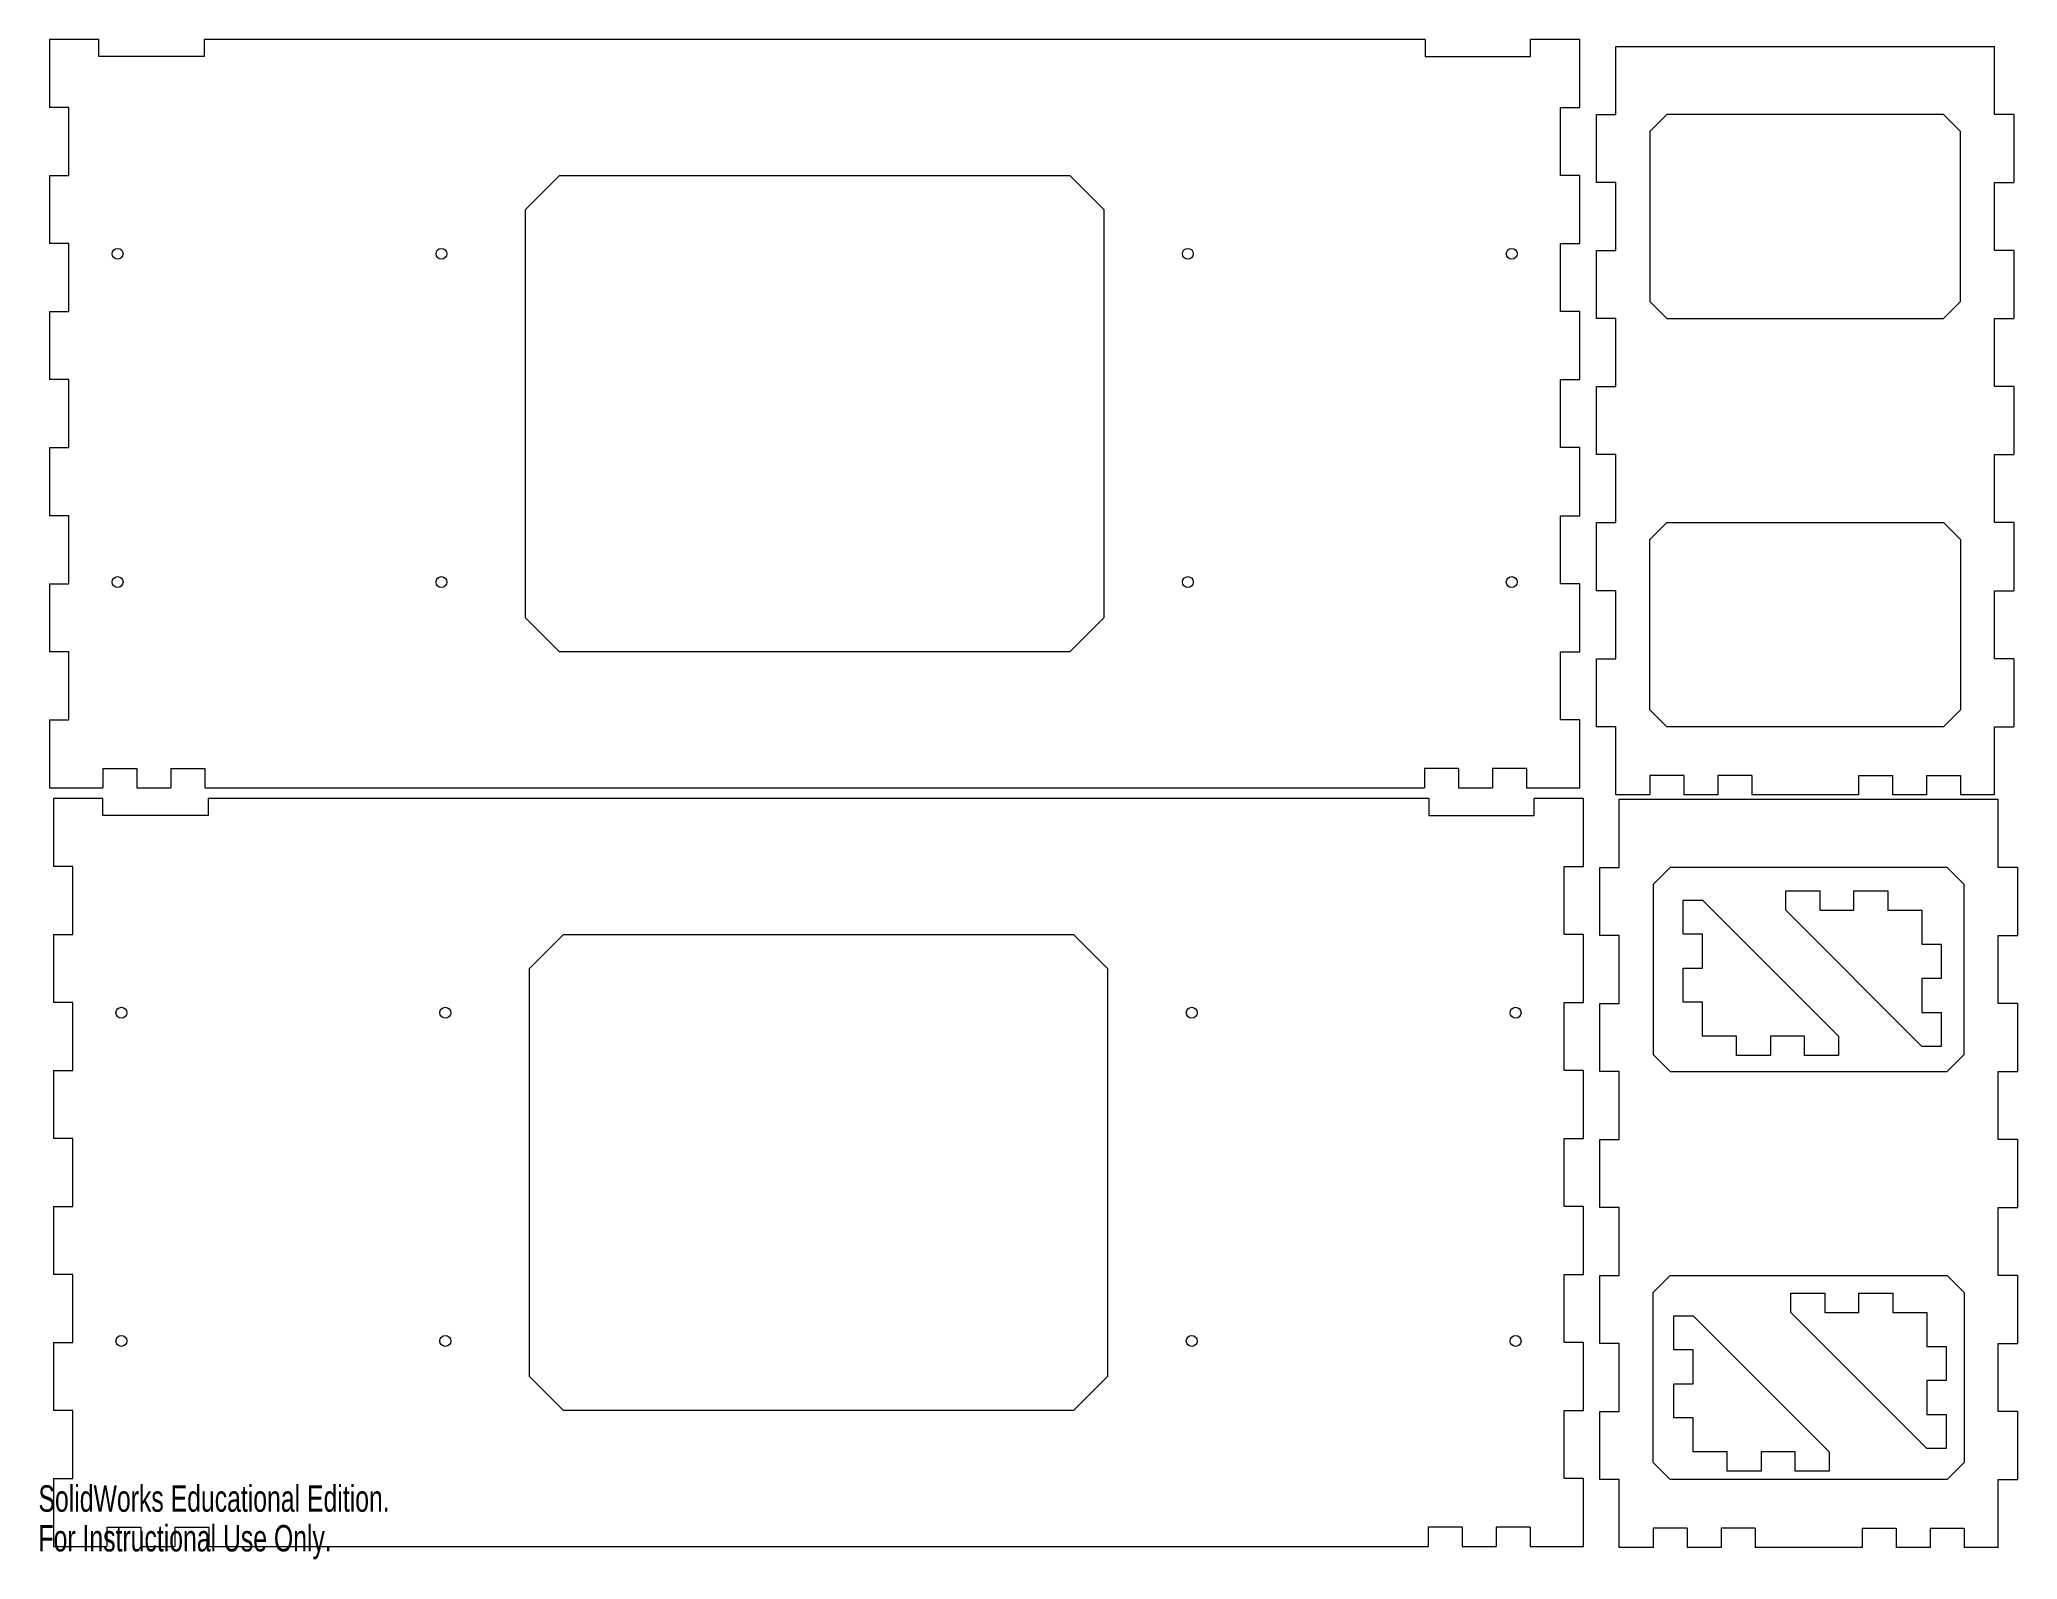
# Model space of a CAD drawing. Header units: millimetres. Extents: x 0 to 582, y 0 to 447.
import ezdxf

# ---------------------------------------------------------------- set-up
doc = ezdxf.new("R2010")
doc.units = ezdxf.units.MM
doc.styles.add('SLDTEXTSTYLE0', font='TXT', dxfattribs={"width": 0.7})

msp = doc.modelspace()

# ---------------------------------------------------------------- linework, layer by layer
at = {"color": 7, "linetype": 'Continuous', "lineweight": 15}
for p, q in [((3.27, 446.81), (3.27, 426.81)), ((17.77, 446.81), (3.27, 446.81)), ((17.77, 441.81), (17.77, 446.81)), ((48.77, 446.81), (48.77, 441.81)), ((407.77, 446.81), (48.77, 446.81)), ((407.77, 446.81), (407.77, 441.81)), ((438.77, 441.81), (438.77, 446.81)), ((453.27, 446.81), (438.77, 446.81)), ((453.27, 426.81), (453.27, 446.81)), ((463.86, 424.76), (463.86, 444.76)), ((463.86, 444.76), (575.26, 444.76)), ((575.26, 424.76), (575.26, 444.76)), ((48.77, 441.81), (17.77, 441.81)), ((407.77, 441.81), (438.77, 441.81)), ((8.97, 426.81), (3.27, 426.81)), ((8.97, 406.81), (8.97, 426.81)), ((447.57, 426.81), (453.27, 426.81)), ((447.57, 406.81), (447.57, 426.81)), ((458.16, 404.76), (458.16, 424.76)), ((458.16, 424.76), (463.86, 424.76)), ((580.96, 424.76), (575.26, 424.76)), ((580.96, 424.76), (580.96, 404.76)), ((3.27, 406.81), (3.27, 386.81)), ((3.27, 406.81), (8.97, 406.81)), ((453.27, 406.81), (447.57, 406.81)), ((453.27, 386.81), (453.27, 406.81)), ((463.86, 404.76), (458.16, 404.76)), ((463.86, 384.76), (463.86, 404.76)), ((575.26, 404.76), (580.96, 404.76)), ((575.26, 384.76), (575.26, 404.76)), ((8.97, 386.81), (3.27, 386.81)), ((8.97, 366.81), (8.97, 386.81)), ((447.57, 386.81), (453.27, 386.81)), ((447.57, 366.81), (447.57, 386.81)), ((458.16, 364.76), (458.16, 384.76)), ((458.16, 384.76), (463.86, 384.76)), ((580.96, 384.76), (575.26, 384.76)), ((580.96, 384.76), (580.96, 364.76)), ((3.27, 366.81), (3.27, 346.81)), ((3.27, 366.81), (8.97, 366.81)), ((453.27, 366.81), (447.57, 366.81)), ((453.27, 346.81), (453.27, 366.81)), ((463.86, 364.76), (458.16, 364.76)), ((463.86, 344.76), (463.86, 364.76)), ((575.26, 364.76), (580.96, 364.76)), ((575.26, 344.76), (575.26, 364.76)), ((8.97, 346.81), (3.27, 346.81)), ((8.97, 326.81), (8.97, 346.81)), ((447.57, 346.81), (453.27, 346.81)), ((447.57, 326.81), (447.57, 346.81)), ((458.16, 324.76), (458.16, 344.76)), ((458.16, 344.76), (463.86, 344.76)), ((580.96, 344.76), (575.26, 344.76)), ((580.96, 344.76), (580.96, 324.76)), ((3.27, 326.81), (3.27, 306.81)), ((3.27, 326.81), (8.97, 326.81)), ((453.27, 326.81), (447.57, 326.81)), ((453.27, 306.81), (453.27, 326.81)), ((463.86, 324.76), (458.16, 324.76)), ((463.86, 304.76), (463.86, 324.76)), ((575.26, 324.76), (580.96, 324.76)), ((575.26, 304.76), (575.26, 324.76)), ((8.97, 306.81), (3.27, 306.81)), ((8.97, 286.81), (8.97, 306.81)), ((447.57, 306.81), (453.27, 306.81)), ((447.57, 286.81), (447.57, 306.81)), ((458.16, 284.76), (458.16, 304.76)), ((458.16, 304.76), (463.86, 304.76)), ((580.96, 304.76), (575.26, 304.76)), ((580.96, 304.76), (580.96, 284.76)), ((3.27, 286.81), (3.27, 266.81)), ((3.27, 286.81), (8.97, 286.81)), ((453.27, 286.81), (447.57, 286.81)), ((453.27, 266.81), (453.27, 286.81)), ((463.86, 284.76), (458.16, 284.76)), ((463.86, 264.76), (463.86, 284.76)), ((575.26, 284.76), (580.96, 284.76)), ((575.26, 264.76), (575.26, 284.76)), ((8.97, 266.81), (3.27, 266.81)), ((8.97, 246.81), (8.97, 266.81)), ((447.57, 266.81), (453.27, 266.81)), ((447.57, 246.81), (447.57, 266.81)), ((458.16, 244.76), (458.16, 264.76)), ((458.16, 264.76), (463.86, 264.76)), ((580.96, 264.76), (575.26, 264.76)), ((580.96, 264.76), (580.96, 244.76)), ((3.27, 246.81), (3.27, 226.81)), ((3.27, 246.81), (8.97, 246.81)), ((453.27, 246.81), (447.57, 246.81)), ((453.27, 226.81), (453.27, 246.81)), ((463.86, 244.76), (458.16, 244.76)), ((463.86, 224.76), (463.86, 244.76)), ((575.26, 244.76), (580.96, 244.76)), ((575.26, 224.76), (575.26, 244.76)), ((18.97, 232.51), (28.97, 232.51)), ((18.97, 232.51), (18.97, 226.81)), ((28.97, 232.51), (28.97, 226.81)), ((38.97, 232.51), (48.97, 232.51)), ((38.97, 232.51), (38.97, 226.81)), ((48.97, 232.51), (48.97, 226.81)), ((417.57, 232.51), (407.57, 232.51)), ((407.57, 232.51), (407.57, 226.81)), ((417.57, 232.51), (417.57, 226.81)), ((427.57, 232.51), (427.57, 226.81)), ((437.57, 232.51), (427.57, 232.51)), ((437.57, 232.51), (437.57, 226.81)), ((483.86, 230.46), (473.86, 230.46)), ((473.86, 230.46), (473.86, 224.76)), ((483.86, 230.46), (483.86, 224.76)), ((503.86, 230.46), (493.86, 230.46)), ((493.86, 230.46), (493.86, 224.76)), ((503.86, 230.46), (503.86, 224.76)), ((535.26, 230.46), (535.26, 224.76)), ((535.26, 230.46), (545.26, 230.46)), ((545.26, 230.46), (545.26, 224.76)), ((555.26, 230.46), (565.26, 230.46)), ((555.26, 230.46), (555.26, 224.76)), ((565.26, 230.46), (565.26, 224.76)), ((3.27, 226.81), (18.97, 226.81)), ((4.41, 223.66), (4.41, 203.66)), ((18.91, 223.66), (4.41, 223.66)), ((18.91, 218.66), (18.91, 223.66)), ((28.97, 226.81), (38.97, 226.81)), ((48.97, 226.81), (407.57, 226.81)), ((49.91, 223.66), (49.91, 218.66)), ((408.91, 223.66), (49.91, 223.66)), ((408.91, 223.66), (408.91, 218.66)), ((417.57, 226.81), (427.57, 226.81)), ((437.57, 226.81), (453.27, 226.81)), ((439.91, 218.66), (439.91, 223.66)), ((454.41, 223.66), (439.91, 223.66)), ((454.41, 203.66), (454.41, 223.66)), ((473.86, 224.76), (463.86, 224.76)), ((464.89, 203.41), (464.89, 223.41)), ((464.89, 223.41), (576.29, 223.41)), ((493.86, 224.76), (483.86, 224.76)), ((535.26, 224.76), (503.86, 224.76)), ((555.26, 224.76), (545.26, 224.76)), ((575.26, 224.76), (565.26, 224.76)), ((576.29, 203.41), (576.29, 223.41)), ((49.91, 218.66), (18.91, 218.66)), ((408.91, 218.66), (439.91, 218.66)), ((10.11, 203.66), (4.41, 203.66)), ((10.11, 183.66), (10.11, 203.66)), ((448.71, 203.66), (454.41, 203.66)), ((448.71, 183.66), (448.71, 203.66)), ((459.19, 183.41), (459.19, 203.41)), ((459.19, 203.41), (464.89, 203.41)), ((581.99, 203.41), (576.29, 203.41)), ((581.99, 203.41), (581.99, 183.41)), ((4.41, 183.66), (4.41, 163.66)), ((4.41, 183.66), (10.11, 183.66)), ((454.41, 183.66), (448.71, 183.66)), ((454.41, 163.66), (454.41, 183.66)), ((464.89, 183.41), (459.19, 183.41)), ((464.89, 163.41), (464.89, 183.41)), ((576.29, 183.41), (581.99, 183.41)), ((576.29, 163.41), (576.29, 183.41)), ((10.11, 163.66), (4.41, 163.66)), ((10.11, 143.66), (10.11, 163.66)), ((448.71, 163.66), (454.41, 163.66)), ((448.71, 143.66), (448.71, 163.66)), ((459.19, 143.41), (459.19, 163.41)), ((459.19, 163.41), (464.89, 163.41)), ((581.99, 163.41), (576.29, 163.41)), ((581.99, 163.41), (581.99, 143.41)), ((4.41, 143.66), (4.41, 123.66)), ((4.41, 143.66), (10.11, 143.66)), ((454.41, 143.66), (448.71, 143.66)), ((454.41, 123.66), (454.41, 143.66)), ((464.89, 143.41), (459.19, 143.41)), ((464.89, 123.41), (464.89, 143.41)), ((576.29, 143.41), (581.99, 143.41)), ((576.29, 123.41), (576.29, 143.41)), ((10.11, 123.66), (4.41, 123.66)), ((10.11, 103.66), (10.11, 123.66)), ((448.71, 123.66), (454.41, 123.66)), ((448.71, 103.66), (448.71, 123.66)), ((459.19, 103.41), (459.19, 123.41)), ((459.19, 123.41), (464.89, 123.41)), ((581.99, 123.41), (576.29, 123.41)), ((581.99, 123.41), (581.99, 103.41)), ((4.41, 103.66), (4.41, 83.66)), ((4.41, 103.66), (10.11, 103.66)), ((454.41, 103.66), (448.71, 103.66)), ((454.41, 83.66), (454.41, 103.66)), ((464.89, 103.41), (459.19, 103.41)), ((464.89, 83.41), (464.89, 103.41)), ((576.29, 103.41), (581.99, 103.41)), ((576.29, 83.41), (576.29, 103.41)), ((10.11, 83.66), (4.41, 83.66)), ((10.11, 63.66), (10.11, 83.66)), ((448.71, 83.66), (454.41, 83.66)), ((448.71, 63.66), (448.71, 83.66)), ((459.19, 63.41), (459.19, 83.41)), ((459.19, 83.41), (464.89, 83.41)), ((581.99, 83.41), (576.29, 83.41)), ((581.99, 83.41), (581.99, 63.41)), ((4.41, 63.66), (4.41, 43.66)), ((4.41, 63.66), (10.11, 63.66)), ((454.41, 63.66), (448.71, 63.66)), ((454.41, 43.66), (454.41, 63.66)), ((464.89, 63.41), (459.19, 63.41)), ((464.89, 43.41), (464.89, 63.41)), ((576.29, 63.41), (581.99, 63.41)), ((576.29, 43.41), (576.29, 63.41)), ((10.11, 43.66), (4.41, 43.66)), ((10.11, 23.66), (10.11, 43.66)), ((448.71, 43.66), (454.41, 43.66)), ((448.71, 23.66), (448.71, 43.66)), ((459.19, 23.41), (459.19, 43.41)), ((459.19, 43.41), (464.89, 43.41)), ((581.99, 43.41), (576.29, 43.41)), ((581.99, 43.41), (581.99, 23.41)), ((4.41, 23.66), (4.41, 3.66)), ((4.41, 23.66), (10.11, 23.66)), ((454.41, 23.66), (448.71, 23.66)), ((454.41, 3.66), (454.41, 23.66)), ((464.89, 23.41), (459.19, 23.41)), ((464.89, 3.41), (464.89, 23.41)), ((576.29, 23.41), (581.99, 23.41)), ((576.29, 3.41), (576.29, 23.41)), ((20.11, 9.36), (30.11, 9.36)), ((20.11, 9.36), (20.11, 3.66)), ((30.11, 9.36), (30.11, 3.66)), ((40.11, 9.36), (50.11, 9.36)), ((40.11, 9.36), (40.11, 3.66)), ((50.11, 9.36), (50.11, 3.66)), ((418.71, 9.36), (408.71, 9.36)), ((408.71, 9.36), (408.71, 3.66)), ((418.71, 9.36), (418.71, 3.66)), ((428.71, 9.36), (428.71, 3.66)), ((438.71, 9.36), (428.71, 9.36)), ((438.71, 9.36), (438.71, 3.66)), ((484.89, 9.11), (474.89, 9.11)), ((474.89, 9.11), (474.89, 3.41)), ((484.89, 9.11), (484.89, 3.41)), ((504.89, 9.11), (494.89, 9.11)), ((494.89, 9.11), (494.89, 3.41)), ((504.89, 9.11), (504.89, 3.41)), ((536.29, 9.11), (536.29, 3.41)), ((536.29, 9.11), (546.29, 9.11)), ((546.29, 9.11), (546.29, 3.41)), ((556.29, 9.11), (566.29, 9.11)), ((556.29, 9.11), (556.29, 3.41)), ((566.29, 9.11), (566.29, 3.41)), ((4.41, 3.66), (20.11, 3.66)), ((30.11, 3.66), (40.11, 3.66)), ((50.11, 3.66), (408.71, 3.66)), ((418.71, 3.66), (428.71, 3.66)), ((438.71, 3.66), (454.41, 3.66)), ((474.89, 3.41), (464.89, 3.41)), ((494.89, 3.41), (484.89, 3.41)), ((536.29, 3.41), (504.89, 3.41)), ((556.29, 3.41), (546.29, 3.41)), ((576.29, 3.41), (566.29, 3.41))]:
    msp.add_line(p, q, dxfattribs=at)
at = {"color": 1, "linetype": 'Continuous', "lineweight": 15}
for p, q in [((478.86, 424.76), (473.86, 419.76)), ((560.26, 424.76), (478.86, 424.76)), ((565.26, 419.76), (560.26, 424.76)), ((473.86, 419.76), (473.86, 369.76)), ((565.26, 369.76), (565.26, 419.76)), ((143.27, 396.81), (153.27, 406.81)), ((153.27, 406.81), (303.27, 406.81)), ((303.27, 406.81), (313.27, 396.81)), ((143.27, 276.81), (143.27, 396.81)), ((313.27, 396.81), (313.27, 276.81)), ((473.86, 369.76), (478.86, 364.76)), ((560.26, 364.76), (565.26, 369.76)), ((478.86, 364.76), (560.26, 364.76)), ((473.86, 299.76), (478.86, 304.76)), ((478.86, 304.76), (560.26, 304.76)), ((560.26, 304.76), (565.26, 299.76)), ((473.86, 249.76), (473.86, 299.76)), ((565.26, 299.76), (565.26, 249.76)), ((153.27, 266.81), (143.27, 276.81)), ((313.27, 276.81), (303.27, 266.81)), ((303.27, 266.81), (153.27, 266.81)), ((478.86, 244.76), (473.86, 249.76)), ((560.26, 244.76), (478.86, 244.76)), ((565.26, 249.76), (560.26, 244.76)), ((479.89, 203.41), (474.89, 198.41)), ((474.89, 198.41), (474.89, 148.41)), ((561.29, 203.41), (479.89, 203.41)), ((566.29, 198.41), (561.29, 203.41)), ((566.29, 148.41), (566.29, 198.41)), ((144.41, 173.66), (154.41, 183.66)), ((154.41, 183.66), (304.41, 183.66)), ((304.41, 183.66), (314.41, 173.66)), ((144.41, 53.66), (144.41, 173.66)), ((314.41, 173.66), (314.41, 53.66)), ((474.89, 148.41), (479.89, 143.41)), ((561.29, 143.41), (566.29, 148.41)), ((479.89, 143.41), (561.29, 143.41)), ((474.89, 78.41), (479.89, 83.41)), ((479.89, 83.41), (561.29, 83.41)), ((561.29, 83.41), (566.29, 78.41)), ((474.89, 28.41), (474.89, 78.41)), ((566.29, 78.41), (566.29, 28.41)), ((154.41, 43.66), (144.41, 53.66)), ((314.41, 53.66), (304.41, 43.66)), ((304.41, 43.66), (154.41, 43.66)), ((479.89, 23.41), (474.89, 28.41)), ((561.29, 23.41), (479.89, 23.41)), ((566.29, 28.41), (561.29, 23.41))]:
    msp.add_line(p, q, dxfattribs=at)
at = {"color": 5, "linetype": 'Continuous', "lineweight": 15}
for p, q in [((483.64, 183.8), (483.64, 193.8)), ((483.64, 193.8), (489.34, 193.8)), ((489.34, 193.8), (529.34, 153.8)), ((513.86, 190.77), (513.86, 196.47)), ((513.86, 196.47), (523.86, 196.47)), ((523.86, 196.47), (523.86, 190.77)), ((533.86, 190.77), (533.86, 196.47)), ((533.86, 196.47), (543.86, 196.47)), ((543.86, 196.47), (543.86, 190.77)), ((553.86, 150.77), (513.86, 190.77)), ((523.86, 190.77), (533.86, 190.77)), ((543.86, 190.77), (553.86, 190.77)), ((553.86, 190.77), (553.86, 180.77)), ((489.34, 183.8), (483.64, 183.8)), ((489.34, 173.8), (489.34, 183.8)), ((553.86, 180.77), (559.56, 180.77)), ((559.56, 180.77), (559.56, 170.77)), ((483.64, 163.8), (483.64, 173.8)), ((483.64, 173.8), (489.34, 173.8)), ((559.56, 170.77), (553.86, 170.77)), ((553.86, 170.77), (553.86, 160.77)), ((489.34, 163.8), (483.64, 163.8)), ((489.34, 153.8), (489.34, 163.8)), ((553.86, 160.77), (559.56, 160.77)), ((559.56, 160.77), (559.56, 150.77)), ((499.34, 153.8), (489.34, 153.8)), ((499.34, 148.1), (499.34, 153.8)), ((519.34, 153.8), (509.34, 153.8)), ((509.34, 153.8), (509.34, 148.1)), ((519.34, 148.1), (519.34, 153.8)), ((529.34, 153.8), (529.34, 148.1)), ((509.34, 148.1), (499.34, 148.1)), ((529.34, 148.1), (519.34, 148.1)), ((559.56, 150.77), (553.86, 150.77)), ((515.32, 72.51), (515.32, 78.21)), ((515.32, 78.21), (525.32, 78.21)), ((525.32, 78.21), (525.32, 72.51)), ((535.32, 72.51), (535.32, 78.21)), ((535.32, 78.21), (545.32, 78.21)), ((545.32, 78.21), (545.32, 72.51)), ((480.95, 61.51), (480.95, 71.51)), ((480.95, 71.51), (486.65, 71.51)), ((486.65, 71.51), (526.65, 31.51)), ((555.32, 32.51), (515.32, 72.51)), ((525.32, 72.51), (535.32, 72.51)), ((545.32, 72.51), (555.32, 72.51)), ((555.32, 72.51), (555.32, 62.51)), ((486.65, 61.51), (480.95, 61.51)), ((486.65, 51.51), (486.65, 61.51)), ((555.32, 62.51), (561.02, 62.51)), ((561.02, 62.51), (561.02, 52.51)), ((561.02, 52.51), (555.32, 52.51)), ((555.32, 52.51), (555.32, 42.51)), ((480.95, 41.51), (480.95, 51.51)), ((480.95, 51.51), (486.65, 51.51)), ((486.65, 41.51), (480.95, 41.51)), ((486.65, 31.51), (486.65, 41.51)), ((555.32, 42.51), (561.02, 42.51)), ((561.02, 42.51), (561.02, 32.51)), ((496.65, 31.51), (486.65, 31.51)), ((496.65, 25.81), (496.65, 31.51)), ((516.65, 31.51), (506.65, 31.51)), ((506.65, 31.51), (506.65, 25.81)), ((516.65, 25.81), (516.65, 31.51)), ((526.65, 31.51), (526.65, 25.81)), ((561.02, 32.51), (555.32, 32.51)), ((506.65, 25.81), (496.65, 25.81)), ((526.65, 25.81), (516.65, 25.81))]:
    msp.add_line(p, q, dxfattribs=at)
at = {"color": 1, "linetype": 'Continuous', "lineweight": 15}
for centre in [(23.27, 383.81), (118.52, 383.81), (338.02, 383.81), (433.27, 383.81), (23.27, 287.29), (118.52, 287.29), (338.02, 287.29), (433.27, 287.29), (24.41, 160.66), (119.66, 160.66), (339.16, 160.66), (434.41, 160.66), (24.41, 64.14), (119.66, 64.14), (339.16, 64.14), (434.41, 64.14)]:
    msp.add_circle(centre, 1.6, dxfattribs=at)

# ---------------------------------------------------------------- texts
at = {"color": 7, "linetype": 'Continuous', "char_height": 7.785, "attachment_point": 1, "style": 'SLDTEXTSTYLE0'}
for s, insert in [('SolidWorks Educational Edition.', (0, 21.71)), ('For Instructional Use Only.', (0, 10.04))]:
    msp.add_mtext(s, dxfattribs=dict(at, insert=insert))

doc.saveas('drawing.dxf')
